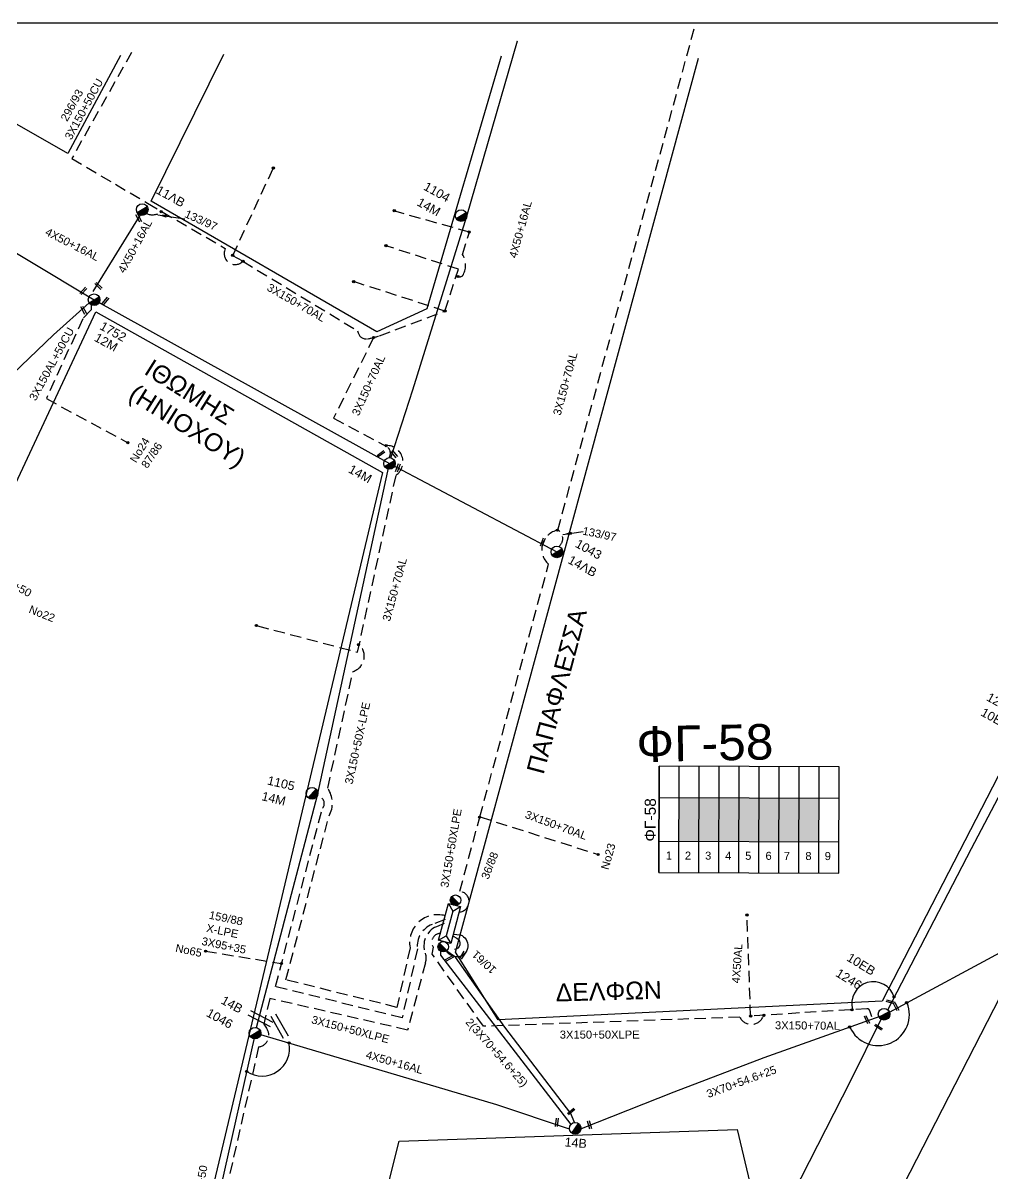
# Model space of a CAD drawing. Header units: millimetres. Extents: x 2087 to 5289, y 222 to 1137.
# Drawn here: x 2857 to 2965.9, y 660 to 789.3 of the extents above; entities that cross this region are included whole.
import ezdxf
from ezdxf.enums import TextEntityAlignment as Align

# ---------------------------------------------------------------- set-up
doc = ezdxf.new("R2010")
doc.units = ezdxf.units.MM
doc.linetypes.add('DASHED', pattern=[19.05, 12.7, -6.35])
for name, color, linetype in [('Άγνωστα', 7, 'Continuous'), ('Ασφαλειοκιβώτια Χ.Τ 9 αναχωρήσεων', 7, 'Continuous'), ('Γυμνά εναέρια ΧΤ και ΦΟΠ (3Φ)   4x50+16AL', 7, 'Continuous'), ('Επιγραφές - Σχήματα', 7, 'Continuous'), ('Καλώδια ΧΤ   3x150+50CU', 7, 'DASHED'), ('Καλώδια ΧΤ   3x150+70 XLPE', 7, 'DASHED'), ('Καλώδια ΧΤ   3x150+70AL', 7, 'DASHED'), ('Καλώδια ΧΤ   3x150AL+50CU', 7, 'DASHED'), ('Καλώδια ΧΤ   4x50AL', 7, 'DASHED'), ('Μηχανική τομή', 7, 'Continuous'), ('Στύλος ΦΜ', 7, 'Continuous'), ('Στύλος ΦΜ @ 1', 7, 'Continuous'), ('Συνδέσεις', 7, 'Continuous'), ('Συνεστραμμένα ΧΤ   3x70+54.6+25 AL', 7, 'SYN_LINE'), ('Συνεστραμμενα ΧΤ  4Χ120+25 Al', 7, 'Continuous'), ('Τομή', 7, 'Continuous'), ('Υποσταθμός εναέριος 2 στύλων', 7, 'Continuous'), ('Υποσταθμός πόλεως', 7, 'Continuous'), ('Υπόβαθρο ΔΕΗ', 7, 'Continuous')]:
    doc.layers.add(name, color=color, linetype=linetype)
doc.styles.add('arial', font='arial.ttf')
doc.styles.get("Standard").update_dxf_attribs({"font": 'arial.ttf'})
doc.linetypes.add('SYN_LINE', pattern='A,0.5,-0.0001,["/\\/\\/\\/",Standard,S=0.1,R=0,X=0,Y=-0.05],-0.25', length=0.7501)
doc.dimstyles.new('ISO-25', dxfattribs={"dimtxt": 2.5, "dimasz": 2.5, "dimexe": 1.25, "dimexo": 0.625, "dimtad": 1, "dimtxsty": 'Standard', "dimcen": 2.5, "dimadec": 0, "dimazin": 0, "dimtfac": 1, "dimtmove": 0, "dimatfit": 3, "dimfxl": 1, "dimarcsym": 0})

# ---------------------------------------------------------------- blocks, each defined once
blk = doc.blocks.new('ΤΟΜΗ')
at = {"layer": 'Τομή', "ltscale": 40}
for p, q in [((-5.68, 0), (5.68, 0)), ((5.68, -2.33), (-5.68, -2.33))]:
    blk.add_line(p, q, dxfattribs=at)
blk = doc.blocks.new('ΜΗΧΑΝΙΚΗ ΤΟΜΗ')
at = {"layer": 'Μηχανική τομή', "ltscale": 40}
for p, q in [((-1.89, 0.78), (1.89, 0.78)), ((1.89, 0), (-1.89, 0))]:
    blk.add_line(p, q, dxfattribs=at)
blk = doc.blocks.new('ΥΠΑΡΧΩΝ ΤΣΙΜΕΝΤΕΝΙΟΣ ΣΤΥΛΟΣ')
at = {"layer": 'Στύλος ΦΜ'}
blk.add_hatch(color=7, dxfattribs=at).paths.add_polyline_path([(-1.29, -2.28, 0.574793), (2.62, 0, 0.268822), (1.3, 2.27)])
at = {"layer": 'Στύλος ΦΜ', "color": 7}
blk.add_line((-1.29, -2.28), (1.3, 2.27), dxfattribs=at)
blk.add_circle((0, 0), 2.62, dxfattribs=at)
at = {"layer": 'Στύλος ΦΜ', "flags": 4}
for tag, p in [('ΑΡΙΘΜΟΣ', (-4.68, 8.05)), ('ΤΥΠΟΣ', (-4.91, 3.03))]:
    blk.add_attdef(tag, p, '', height=4, dxfattribs=at)
blk = doc.blocks.new('ΥΠΟΣΤΑΘΜΟΣ ΕΝΑΕΡΙΟΣ ΕΠΙ 2 ΣΤΥΛΩΝ')
at = {"layer": 'Υποσταθμός εναέριος 2 στύλων', "linetype": 'Continuous'}
for points in [[(-11.97, -2.11, 0.574793), (-8.45, -0.07, 0.268822), (-9.64, 1.98)], [(9.68, -2.15, 0.574793), (13.19, -0.1, 0.268822), (12.01, 1.95)]]:
    blk.add_hatch(color=256, dxfattribs=at).paths.add_polyline_path(points)
for p, q in [((-11.97, -2.11), (-9.64, 1.98)), ((9.68, -2.15), (12.01, 1.95))]:
    blk.add_line(p, q, dxfattribs=at)
for centre in [(-10.81, -0.07), (10.84, -0.1)]:
    blk.add_circle(centre, 2.36, dxfattribs=at)
at = {"layer": 'Υποσταθμός πόλεως', "linetype": 'Continuous', "ltscale": 40}
blk.add_lwpolyline([(-8.57, 2.82), (8.57, 2.82), (8.57, -2.82), (-8.57, -2.82)], close=True, dxfattribs=at)
for points in [[(-5.75, 0), (-8.57, 2.82)], [(-8.57, -2.82), (-5.75, 0)], [(-5.75, 0), (5.75, 0)], [(5.75, 0), (8.57, 2.82)], [(8.57, -2.82), (5.75, 0)]]:
    blk.add_lwpolyline(points, dxfattribs=at)
at = {"layer": 'Υποσταθμός εναέριος 2 στύλων', "ltscale": 40, "flags": 1}
for tag, p in [('ΜΕΤΑΣΧΗΜΑΤΙΣΜΟΣ', (14.09, 2.51)), ('ΙΣΧΥΣ', (14.07, -0.28)), ('ΑΡΙΘΜΟΣ', (14.19, -3))]:
    blk.add_attdef(tag, p, '', height=1.8, dxfattribs=at)
blk = doc.blocks.new('_ΣΥΝΔΕΣΗ')
at = {"layer": 'Συνδέσεις', "linetype": 'SYN_LINE', "ltscale": 40}
blk.add_hatch(color=256, dxfattribs=at).paths.add_polyline_path([(0.5, -0.01, 1), (-0.5, -0.01, 1)])
at = {"layer": 'Συνδέσεις'}
blk.add_circle((0, -0.01), 0.5, dxfattribs=at)
blk = doc.blocks.new('ΑΣΦΑΛΕΙΟΚΙΒΩΤΙΟ ΥΠΟΣΤΑΘΜΟΥ 9 ΑΝΑΧΩΡΗΣΕΩΝ')
at = {"layer": 'Ασφαλειοκιβώτια Χ.Τ 9 αναχωρήσεων', "ltscale": 40}
for p, q in [((-23.8, 40.36), (24.02, 40.36)), ((-9.72, 40.36), (-9.72, -40.64)), ((9.94, 40.36), (9.94, -40.64)), ((-23.8, 31.36), (24.02, 31.36)), ((-23.8, 22.36), (24.02, 22.36)), ((-23.8, 13.36), (24.02, 13.36)), ((-23.8, 4.36), (24.02, 4.36)), ((-23.8, -4.64), (24.02, -4.64)), ((-23.8, -13.64), (24.02, -13.64)), ((-23.8, -22.64), (24.02, -22.64)), ((-23.8, -31.64), (24.02, -31.64))]:
    blk.add_line(p, q, dxfattribs=at)
at = {"layer": 'Ασφαλειοκιβώτια Χ.Τ 9 αναχωρήσεων'}
blk.add_lwpolyline([(-23.8, -40.64), (24.02, -40.64), (24.02, 40.36), (-23.8, 40.36)], close=True, dxfattribs=at)
for s, p in [('1', (-17.96, 37.24)), ('2', (-17.96, 28.67)), ('3', (-17.96, 19.6)), ('4', (-17.96, 10.58)), ('5', (-17.96, 1.57)), ('6', (-17.96, -7.57)), ('7', (-17.96, -15.81)), ('8', (-17.96, -25.5)), ('9', (-17.96, -34.19))]:
    blk.add_text(s, height=3.6, rotation=270, dxfattribs=at).set_placement(p)
at = {"layer": 'Ασφαλειοκιβώτια Χ.Τ 9 αναχωρήσεων', "ltscale": 40}
for tag, height, p in [('ΟΝΟΜΑ', 5, (-0.16, 44.31)), ('ΚΕΙΜΕΝΟ 1', 2, (17.06, 35.59)), ('ΚΕΙΜΕΝΟ 2', 2, (17.06, 26.88)), ('ΚΕΙΜΕΝΟ 3', 2, (17.06, 17.69)), ('ΚΕΙΜΕΝΟ 4', 2, (17.06, 8.71)), ('ΚΕΙΜΕΝΟ 5', 2, (17.06, -0.13)), ('ΚΕΙΜΕΝΟ 6', 2, (17.06, -9.05)), ('ΚΕΙΜΕΝΟ 7', 2, (17.06, -18.13)), ('ΚΕΙΜΕΝΟ 8', 2, (17.06, -26.85)), ('ΚΕΙΜΕΝΟ 9', 2, (17.06, -35.99)), ('ΣΧ', 2, (-0.1, -42.64))]:
    blk.add_attdef(tag, text='', height=height, dxfattribs=at).set_placement(p, align=Align.MIDDLE_CENTER)

msp = doc.modelspace()

# ---------------------------------------------------------------- hatches: boundary and pattern name
at = {"layer": 'Επιγραφές - Σχήματα'}
h = msp.add_hatch(color=2, dxfattribs=at)
h.dxf.hatch_style = 1
h.paths.add_polyline_path([(2930.77, 702.23), (2930.75, 697.31), (2933, 697.31), (2933.02, 702.22)])
h = msp.add_hatch(color=85, dxfattribs=at)
h.dxf.hatch_style = 1
h.paths.add_polyline_path([(2933.02, 702.22), (2933, 697.31), (2935.25, 697.3), (2935.27, 702.21)])
h = msp.add_hatch(color=1, dxfattribs=at)
h.dxf.hatch_style = 1
h.paths.add_polyline_path([(2935.27, 702.21), (2935.25, 697.3), (2937.5, 697.29), (2937.52, 702.2)])
h = msp.add_hatch(color=27, dxfattribs=at)
h.dxf.hatch_style = 1
h.paths.add_polyline_path([(2937.52, 702.2), (2937.5, 697.29), (2939.75, 697.28), (2939.77, 702.2)])
h = msp.add_hatch(color=30, dxfattribs=at)
h.dxf.hatch_style = 1
h.paths.add_polyline_path([(2939.77, 702.2), (2939.75, 697.28), (2942, 697.27), (2942.02, 702.19)])
h = msp.add_hatch(color=151, dxfattribs=at)
h.dxf.hatch_style = 1
h.paths.add_polyline_path([(2942.02, 702.19), (2942, 697.27), (2944.25, 697.27), (2944.27, 702.18)])
h = msp.add_hatch(color=6, dxfattribs=at)
h.dxf.hatch_style = 1
h.paths.add_polyline_path([(2944.27, 702.18), (2944.25, 697.27), (2946.5, 697.26), (2946.52, 702.17)])

# ---------------------------------------------------------------- linework, layer by layer
at = {"layer": 'Άγνωστα', "color": 27, "linetype": 'DASHED', "ltscale": 0.1}
for points in [[(2881.72, 762.51), (2880.58, 763.14), (2885.15, 772.99)], [(2907.19, 765.77), (2898.71, 768.16)], [(2905.96, 761.62), (2897.8, 764.26)], [(2904.44, 756.91), (2905.96, 761.62)], [(2904.44, 756.91), (2894.19, 760.22)]]:
    msp.add_lwpolyline(points, dxfattribs=at)
msp.add_lwpolyline([(2905.72, 760.88), (2905.87, 760.81, 0.402009), (2906.52, 761.03, 0.270889), (2906.4, 763.28), (2907.19, 765.77)], format="xyb", dxfattribs=at)
at = {"layer": 'Άγνωστα', "color": 1}
msp.add_lwpolyline([(2898.27, 739.74), (2917.03, 729.84)], dxfattribs=at)
at = {"layer": 'Άγνωστα', "color": 30, "linetype": 'DASHED', "ltscale": 0.1}
msp.add_lwpolyline([(2940.29, 677.75), (2940.19, 677.54, -0.624349), (2937.59, 677.54), (2908.78, 676.51), (2903, 684.63), (2903.15, 685.39, -0.622198), (2903.97, 686.95, -0.027158)], format="xyb", dxfattribs=at)
at = {"layer": 'Άγνωστα', "color": 173}
msp.add_lwpolyline([(2905.42, 686.86), (2906.16, 686.79, -1.59061), (2904.56, 685.15, -0.057551)], format="xyb", dxfattribs=at)
at = {"layer": 'Άγνωστα', "color": 6}
msp.add_lwpolyline([(2905.35, 686.63), (2905.78, 686.41, -0.736933), (2905.51, 685.14, -0.736933)], format="xyb", dxfattribs=at)
at = {"layer": 'Άγνωστα', "color": 1, "linetype": 'DASHED', "ltscale": 0.1}
msp.add_lwpolyline([(2877.52, 684.96), (2886.07, 683.57)], dxfattribs=at)
at = {"layer": 'Άγνωστα', "color": 151}
msp.add_lwpolyline([(2883.04, 675.37), (2875.47, 641.66), (2869.57, 615.77), (2865.54, 598), (2864.79, 594.27)], dxfattribs=at)
at = {"layer": 'Άγνωστα', "color": 7}
for centre, radius, start, end in [((2952.62, 679.07), 2.45, 16.9238, 196.216), ((2953.16, 677.85), 3.5, 204.3811, 22.0684), ((2883.87, 674.02), 3.1, 236.4846, 11.6875)]:
    msp.add_arc(centre, radius, start, end, dxfattribs=at)
at = {"layer": 'Γυμνά εναέρια ΧΤ και ΦΟΠ (3Φ)   4x50+16AL', "color": 27, "ltscale": 40}
msp.add_lwpolyline([(2898.36, 740.42), (2900.83, 748.04), (2906.91, 767.57), (2912.59, 787.28), (2912.59, 787.28), (2912.59, 787.28)], dxfattribs=at)
at = {"layer": 'Γυμνά εναέρια ΧΤ και ΦΟΠ (3Φ)   4x50+16AL', "color": 1, "linetype": 'Continuous', "ltscale": 0.1}
for points in [[(2828.6, 780.03), (2865, 758.18), (2898.21, 739.78)], [(2883.24, 676.37), (2890.12, 702.5), (2898.21, 739.78)]]:
    msp.add_lwpolyline(points, dxfattribs=at)
at = {"layer": 'Γυμνά εναέρια ΧΤ και ΦΟΠ (3Φ)   4x50+16AL', "color": 1, "ltscale": 40}
msp.add_lwpolyline([(2870.17, 767.71), (2864.86, 759.1)], dxfattribs=at)
at = {"layer": 'Γυμνά εναέρια ΧΤ και ΦΟΠ (3Φ)   4x50+16AL', "color": 151, "ltscale": 40}
msp.add_lwpolyline([(2918.45, 664.96), (2910.26, 667.67), (2883.09, 675.74)], dxfattribs=at)
at = {"layer": 'Επιγραφές - Σχήματα'}
msp.add_lwpolyline([(3200.59, 789.29), (3200.59, 789.29), (2106.58, 789.29), (2106.58, 238.36), (3200.59, 238.29)], dxfattribs=at)
at = {"layer": 'Καλώδια ΧΤ   3x150+50CU', "color": 27, "ltscale": 0.1}
for points in [[(2869.21, 785.99), (2862.49, 774.06), (2862.49, 774.06), (2871.01, 769.04), (2879.74, 763.95), (2879.66, 763.64, 0.767704), (2881.72, 762.51, -0.426054)], [(2872.63, 768.1), (2872.46, 767.99, -0.243515), (2870.89, 767.87, -1.424767)]]:
    msp.add_lwpolyline(points, format="xyb", dxfattribs=at)
at = {"layer": 'Καλώδια ΧΤ   3x150+70 XLPE', "color": 2, "linetype": 'DASHED', "ltscale": 0.1}
msp.add_lwpolyline([(2908.36, 700.04), (2916.09, 728.46, -0.627358), (2917.13, 732.28), (2932.64, 789.29)], format="xyb", dxfattribs=at)
msp.add_arc((2916.6, 731.33), 1.09, 306.8491, 60.5264, dxfattribs=at)
at = {"layer": 'Καλώδια ΧΤ   3x150+70AL', "color": 27, "ltscale": 0.1}
for points in [[(2881.72, 762.51), (2894.62, 754.7), (2894.68, 754.47, 0.38278), (2895.74, 753.79, 0.04961), (2897.08, 754.14), (2904.44, 756.91)], [(2896.42, 753.93), (2891.92, 744.87), (2891.92, 744.87), (2891.92, 744.87), (2891.92, 744.87), (2897.61, 741.82, -0.530335), (2898.15, 740.43)], [(2883.37, 721.53), (2894.63, 718.57), (2898.95, 738.47, 0.772862), (2897.71, 741.79)]]:
    msp.add_lwpolyline(points, format="xyb", dxfattribs=at)
at = {"layer": 'Καλώδια ΧΤ   3x150+70AL', "color": 2, "ltscale": 0.1}
msp.add_lwpolyline([(2908.38, 700.05), (2921.66, 695.83)], dxfattribs=at)
at = {"layer": 'Καλώδια ΧΤ   3x150+70AL', "color": 30, "ltscale": 0.1}
msp.add_lwpolyline([(2952.42, 677.58), (2952.2, 678.26, 0.331368), (2951.89, 678.49), (2938.81, 677.66)], format="xyb", dxfattribs=at)
at = {"layer": 'Καλώδια ΧΤ   3x150AL+50CU', "color": 1, "ltscale": 0.1}
msp.add_lwpolyline([(2864.68, 757.61), (2864.68, 757.06), (2863.72, 756.04), (2859.63, 747.07), (2868.79, 742.11)], dxfattribs=at)
at = {"layer": 'Καλώδια ΧΤ   3x150AL+50CU', "color": 27, "linetype": 'DASHED', "ltscale": 0.1}
msp.add_lwpolyline([(2904.47, 688.94, 0.551932), (2900.52, 685.34), (2899.04, 678.64), (2886.56, 681.74), (2891.41, 700.16, 0.285305), (2891.26, 703.28), (2894.11, 716.41, 0.576467), (2894.81, 719.42)], format="xyb", dxfattribs=at)
at = {"layer": 'Καλώδια ΧΤ   3x150AL+50CU', "color": 1, "linetype": 'DASHED', "ltscale": 0.1}
for points in [[(2885.39, 680.98), (2890.67, 701.03, 0.693742), (2890.04, 702.32)], [(2904.48, 688.5), (2903, 687.95, 0.350427), (2901.35, 685.21), (2899.63, 677.45), (2885.39, 680.98), (2885.39, 680.98)]]:
    msp.add_lwpolyline(points, format="xyb", dxfattribs=at)
at = {"layer": 'Καλώδια ΧΤ   3x150AL+50CU', "color": 2, "linetype": 'DASHED', "ltscale": 0.1}
msp.add_lwpolyline([(2906.04, 689.36, 0.929148), (2906.11, 691.69), (2908.36, 700.03)], format="xyb", dxfattribs=at)
at = {"layer": 'Καλώδια ΧΤ   3x150AL+50CU', "color": 85, "linetype": 'DASHED', "ltscale": 0.1}
msp.add_lwpolyline([(2904.34, 688.07), (2903.49, 687.71, 0.407607), (2902.24, 684.72, -0.191849), (2902.24, 683.66), (2900.25, 676.09), (2884.76, 679.63), (2884.07, 676.74), (2884.37, 676.32, -0.576382), (2883.5, 674.19), (2878.75, 653.3), (2876.87, 645.43), (2876.33, 642.42)], format="xyb", dxfattribs=at)
at = {"layer": 'Καλώδια ΧΤ   4x50AL', "color": 1, "linetype": 'Continuous', "ltscale": 0.1}
msp.add_lwpolyline([(2864.44, 757.84), (2860.43, 754.25), (2848.5, 742.85), (2836.17, 719.89)], dxfattribs=at)
at = {"layer": 'Καλώδια ΧΤ   4x50AL', "color": 30, "ltscale": 0.1}
msp.add_lwpolyline([(2938.81, 677.66), (2938.4, 689.01)], dxfattribs=at)
at = {"layer": 'Συνεστραμμένα ΧΤ   3x70+54.6+25 AL', "color": 151, "linetype": 'SYN_LINE', "ltscale": 10}
msp.add_lwpolyline([(2903.94, 685.09), (2903.94, 684.5), (2918.59, 665.47)], dxfattribs=at)
at = {"layer": 'Συνεστραμμένα ΧΤ   3x70+54.6+25 AL', "color": 6, "linetype": 'SYN_LINE', "ltscale": 10}
for points in [[(2919.02, 665.69), (2918.6, 666.72), (2911.19, 676.41), (2905.62, 684.28), (2904.54, 685.04)], [(2953.32, 677.6), (2940.28, 672.98), (2930.19, 669.11), (2919.74, 664.99)]]:
    msp.add_lwpolyline(points, dxfattribs=at)
at = {"layer": 'Συνεστραμμενα ΧΤ  4Χ120+25 Al', "color": 30, "linetype": 'SYN_LINE', "ltscale": 10}
msp.add_lwpolyline([(2954.23, 678.38), (2963.65, 696.48), (2968.88, 706.47), (2971.49, 710.92), (2976.75, 721.2), (2980.88, 729.51), (2981.8, 731.17), (2986.59, 739.85), (2989.88, 746.39), (2991.29, 748.85), (2995.31, 756.95), (2998.75, 763.9), (3002.95, 771.81), (3005.84, 777.42), (3010.83, 787.58)], dxfattribs=at)
at = {"layer": 'Συνεστραμμενα ΧΤ  4Χ120+25 Al', "color": 6, "linetype": 'SYN_LINE', "ltscale": 10}
for points in [[(2954.43, 678.1), (2968.33, 685.61), (2994.15, 672.18), (3023.52, 655.95), (3028.56, 653.05)], [(2934.63, 641.91), (2943.55, 657.66), (2950.09, 670.43), (2953.47, 677.31)]]:
    msp.add_lwpolyline(points, dxfattribs=at)
at = {"layer": 'Υπόβαθρο ΔΕΗ'}
for points in [[(3008.81, 786.38), (2953.6, 679.32), (2910.42, 677.24), (2905.63, 684.83), (2932.93, 785.34)], [(2867.96, 785.62), (2862.03, 774.64), (2843.55, 785.18)], [(2910.78, 785.56), (2902.42, 757.15), (2896.77, 754.56), (2871.41, 769.28), (2879.57, 785.79)], [(2865.19, 756.84), (2897.41, 738.78), (2869.98, 623.25), (2814.59, 648.57), (2865.19, 756.84)], [(2991.54, 607.44), (2943.02, 633.41), (2969.02, 684.07)], [(2899.31, 663.59), (2937.3, 664.93), (2939.93, 653.85), (2910.14, 596.13), (2885.53, 608.95), (2899.31, 663.59)]]:
    msp.add_lwpolyline(points, dxfattribs=at)

# ---------------------------------------------------------------- block references
at = {"layer": 'Ασφαλειοκιβώτια Χ.Τ 9 αναχωρήσεων', "xscale": 0.2500000000000001, "yscale": 0.2500000000000001, "zscale": 0.2500000000000001, "rotation": 89.79863056021844}
msp.add_blockref('ΑΣΦΑΛΕΙΟΚΙΒΩΤΙΟ ΥΠΟΣΤΑΘΜΟΥ 9 ΑΝΑΧΩΡΗΣΕΩΝ', (2938.6, 699.72), dxfattribs=at).add_auto_attribs({'ΟΝΟΜΑ': 'ΦΓ-58'})
at = {"layer": 'Μηχανική τομή'}
for p, xscale, yscale, zscale, rotation in [((2869.92, 767.32), 0.2499999999999994, 0.2499999999999994, 0.2499999999999994, 297.6796040998397), ((2865.57, 759.81), 0.2499999999999994, 0.2499999999999994, 0.2499999999999994, 135.6295344912391), ((2863.87, 759.11), 0.2499999999999994, 0.2499999999999994, 0.2499999999999994, 47.75739555043529), ((2866.21, 758.12), 0.2499999999999994, 0.2499999999999994, 0.2499999999999994, 229.506393483434), ((2863.74, 756.96), 0.2499999999999994, 0.2499999999999994, 0.2499999999999994, 297.6796040998397), ((2897.2, 740.95), 0.2499999999999994, 0.2499999999999994, 0.2499999999999994, 214.6381151266043), ((2898.66, 740.78), 0.2499999999999994, 0.2499999999999994, 0.2499999999999994, 310.8720339729971), ((2899.06, 739.33), 0.2499999999999994, 0.2499999999999994, 0.2499999999999994, 248.1098594615682), ((2915.35, 730.97), 0.2499999999999994, 0.2499999999999994, 0.2499999999999994, 247.6764654497134), ((2905, 684.06), 0.2499999999999994, 0.2499999999999994, 0.2499999999999994, 28.69339806590743), ((2906.36, 684.55), 0.2499999999999994, 0.2499999999999994, 0.2499999999999994, 238.1698726322524), ((2954.5, 679.16), 0.2499999999999994, 0.2499999999999994, 0.2499999999999994, 343.8258845030987), ((2955.25, 678.76), 0.2499999999999994, 0.2499999999999994, 0.2499999999999994, 117.5217693664389), ((2951.79, 677.23), 0.2499999999999994, 0.2499999999999994, 0.2499999999999994, 294.5138639050256), ((2953.24, 676.49), 0.2499999999999994, 0.2499999999999994, 0.2499999999999994, 146.2978261429696), ((2918.7, 666.86), 0.2499999999999995, 0.2499999999999995, 0.2499999999999995, 40.46635750260385), ((2916.93, 665.73), 0.2499999999999995, 0.2499999999999995, 0.2499999999999995, 264.2799181398838), ((2920.6, 665.41), 0.2499999999999995, 0.2499999999999995, 0.2499999999999995, 287.598056494976)]:
    msp.add_blockref('ΜΗΧΑΝΙΚΗ ΤΟΜΗ', p, dxfattribs=dict(at, xscale=xscale, yscale=yscale, zscale=zscale, rotation=rotation))
at = {"layer": 'Στύλος ΦΜ @ 1', "ltscale": 40}
ref = msp.add_blockref('ΥΠΑΡΧΩΝ ΤΣΙΜΕΝΤΕΝΙΟΣ ΣΤΥΛΟΣ', (2870.41, 768.32), dxfattribs=dict(at, xscale=0.2499999999999997, yscale=0.2499999999999997, zscale=0.2499999999999997, rotation=331.0369859136696))
ref.add_attrib('ΑΡΙΘΜΟΣ', '11ΛB', (2871.87, 770.2), dxfattribs={"layer": 'Στύλος ΦΜ', "height": 1, "rotation": 331.037, "flags": 4})
ref = msp.add_blockref('ΥΠΑΡΧΩΝ ΤΣΙΜΕΝΤΕΝΙΟΣ ΣΤΥΛΟΣ', (2906.26, 767.64), dxfattribs=dict(at, xscale=0.2499999999999997, yscale=0.2499999999999997, zscale=0.2499999999999997, rotation=331.0369859136696))
ref.add_attrib('ΤΥΠΟΣ', '14Μ', (2901.2, 768.84), dxfattribs={"layer": 'Στύλος ΦΜ', "height": 1, "rotation": 331.037, "flags": 4})
ref.add_attrib('ΑΡΙΘΜΟΣ', '1104', (2901.94, 770.61), dxfattribs={"layer": 'Στύλος ΦΜ', "height": 1, "rotation": 331.037, "flags": 4})
ref = msp.add_blockref('ΥΠΑΡΧΩΝ ΤΣΙΜΕΝΤΕΝΙΟΣ ΣΤΥΛΟΣ', (2865, 758.18), dxfattribs=dict(at, xscale=0.2499999999999997, yscale=0.2499999999999997, zscale=0.2499999999999997, rotation=331.0369859136696))
ref.add_attrib('ΤΥΠΟΣ', '12M', (2864.92, 753.62), dxfattribs={"layer": 'Στύλος ΦΜ', "height": 1, "rotation": 331.037, "flags": 4})
ref.add_attrib('ΑΡΙΘΜΟΣ', '1752', (2865.54, 754.92), dxfattribs={"layer": 'Στύλος ΦΜ', "height": 1, "rotation": 331.037, "flags": 4})
ref = msp.add_blockref('ΥΠΑΡΧΩΝ ΤΣΙΜΕΝΤΕΝΙΟΣ ΣΤΥΛΟΣ', (2898.21, 739.78), dxfattribs=dict(at, xscale=0.2499999999999997, yscale=0.2499999999999997, zscale=0.2499999999999997, rotation=331.0369859136696))
ref.add_attrib('ΤΥΠΟΣ', '14Μ', (2893.49, 738.83), dxfattribs={"layer": 'Στύλος ΦΜ', "height": 1, "rotation": 331.037, "flags": 4})
ref = msp.add_blockref('ΥΠΑΡΧΩΝ ΤΣΙΜΕΝΤΕΝΙΟΣ ΣΤΥΛΟΣ', (2917.03, 729.84), dxfattribs=dict(at, xscale=0.2499999999999997, yscale=0.2499999999999997, zscale=0.2499999999999997, rotation=331.0369859136696))
ref.add_attrib('ΤΥΠΟΣ', '14ΛΒ', (2918.17, 728.63), dxfattribs={"layer": 'Στύλος ΦΜ', "height": 1, "rotation": 331.037, "flags": 4})
ref.add_attrib('ΑΡΙΘΜΟΣ', '1043', (2919, 730.45), dxfattribs={"layer": 'Στύλος ΦΜ', "height": 1, "rotation": 331.037, "flags": 4})
ref = msp.add_blockref('ΥΠΑΡΧΩΝ ΤΣΙΜΕΝΤΕΝΙΟΣ ΣΤΥΛΟΣ', (2970.84, 710.86), dxfattribs=dict(at, xscale=0.2499999999999997, yscale=0.2499999999999997, zscale=0.2499999999999997, rotation=331.0369859136696))
ref.add_attrib('ΤΥΠΟΣ', '10E', (2964.59, 711.5), dxfattribs={"layer": 'Στύλος ΦΜ', "height": 1, "rotation": 331.037, "flags": 4})
ref.add_attrib('ΑΡΙΘΜΟΣ', '1247', (2965.23, 713.2), dxfattribs={"layer": 'Στύλος ΦΜ', "height": 1, "rotation": 331.037, "flags": 4})
ref = msp.add_blockref('ΥΠΑΡΧΩΝ ΤΣΙΜΕΝΤΕΝΙΟΣ ΣΤΥΛΟΣ', (2889.5, 702.7), dxfattribs=dict(at, xscale=0.2499999999999999, yscale=0.2499999999999999, zscale=0.2499999999999999, rotation=346.6598574361811))
ref.add_attrib('ΤΥΠΟΣ', '1105', (2884.4, 703.71), dxfattribs={"layer": 'Στύλος ΦΜ', "height": 1, "rotation": 346.6599, "flags": 4})
ref.add_attrib('ΑΡΙΘΜΟΣ', '14Μ', (2883.76, 701.94), dxfattribs={"layer": 'Στύλος ΦΜ', "height": 1, "rotation": 346.6599, "flags": 4})
ref = msp.add_blockref('ΥΠΑΡΧΩΝ ΤΣΙΜΕΝΤΕΝΙΟΣ ΣΤΥΛΟΣ', (2953.81, 677.87), dxfattribs=dict(at, xscale=0.2499999999999999, yscale=0.2499999999999999, zscale=0.2499999999999999, rotation=328.5155825786242))
ref.add_attrib('ΤΥΠΟΣ', '10EB', (2949.52, 683.96), dxfattribs={"layer": 'Στύλος ΦΜ', "height": 1, "rotation": 328.5156, "flags": 4})
ref.add_attrib('ΑΡΙΘΜΟΣ', '1246', (2948.27, 682.21), dxfattribs={"layer": 'Στύλος ΦΜ', "height": 1, "rotation": 328.5156, "flags": 4})
ref = msp.add_blockref('ΥΠΑΡΧΩΝ ΤΣΙΜΕΝΤΕΝΙΟΣ ΣΤΥΛΟΣ', (2883.09, 675.74), dxfattribs=dict(at, xscale=0.2499999999999997, yscale=0.2499999999999997, zscale=0.2499999999999997, rotation=331.0369859136696))
ref.add_attrib('ΤΥΠΟΣ', '1046', (2877.52, 677.71), dxfattribs={"layer": 'Στύλος ΦΜ', "height": 1, "rotation": 331.037, "flags": 4})
ref.add_attrib('ΑΡΙΘΜΟΣ', '14B', (2879.17, 679.13), dxfattribs={"layer": 'Στύλος ΦΜ', "height": 1, "rotation": 331.037, "flags": 4})
ref = msp.add_blockref('ΥΠΑΡΧΩΝ ΤΣΙΜΕΝΤΕΝΙΟΣ ΣΤΥΛΟΣ', (2919.09, 665.04), dxfattribs=dict(at, xscale=0.2499999999999999, yscale=0.2499999999999999, zscale=0.2499999999999999, rotation=355.2748232400186))
ref.add_attrib('ΤΥΠΟΣ', '14B', (2917.87, 663.02), dxfattribs={"layer": 'Στύλος ΦΜ', "height": 1, "rotation": 355.2748, "flags": 4})
at = {"layer": 'Συνδέσεις', "xscale": 0.25, "yscale": 0.25, "zscale": 0.25}
for p in [(2885.16, 773), (2872.54, 768.09), (2898.75, 768.19), (2907.17, 765.79), (2897.81, 764.26), (2880.58, 763.19), (2881.73, 762.51), (2894.19, 760.23), (2905.91, 760.8), (2904.45, 756.91), (2896.42, 753.94), (2868.79, 742.12), (2897.83, 741.78), (2917.09, 732.28), (2883.25, 721.57), (2894.72, 719.41), (2908.35, 700.02), (2921.67, 695.83), (2938.4, 689.02), (2877.53, 684.96), (2886.07, 683.57), (2954.94, 679.83), (2956.34, 679.16), (2938.82, 677.66), (2940.29, 677.76), (2950.2, 678.37), (2949.93, 676.43), (2886.92, 674.66), (2882.15, 671.43)]:
    msp.add_blockref('_ΣΥΝΔΕΣΗ', p, dxfattribs=at)
at = {"layer": 'Τομή', "xscale": 0.2499999999999999, "yscale": 0.2499999999999999, "zscale": 0.2499999999999999}
for p, rotation in [((2883.84, 677.64), 332.4290653375884), ((2885.6, 676.38), 119.6255822769436)]:
    msp.add_blockref('ΤΟΜΗ', p, dxfattribs=dict(at, rotation=rotation))
at = {"layer": 'Υποσταθμός εναέριος 2 στύλων', "xscale": 0.25, "yscale": 0.25, "zscale": 0.25, "rotation": 255.2217907091945}
msp.add_blockref('ΥΠΟΣΤΑΘΜΟΣ ΕΝΑΕΡΙΟΣ ΕΠΙ 2 ΣΤΥΛΩΝ', (2904.96, 688.07), dxfattribs=at)

# ---------------------------------------------------------------- texts
at = {"ltscale": 40, "insert": (2925.92, 710.21), "char_height": 4, "width": 21.1415, "attachment_point": 1, "rotation": 1.1435, "style": 'arial'}
msp.add_mtext('{\\fArial|b0|i0|c204|p34;Ф}Γ-58', dxfattribs=at)
at = {"layer": 'Άγνωστα', "ltscale": 40, "char_height": 0.9, "attachment_point": 1, "style": 'arial'}
for s, insert, width, rotation in [('296/93', (2861.18, 778.58), 69.1904, 61.3488), ('133/97', (2875.47, 768.33), 68.5625, 335.4857), ('Νο24', (2868.96, 740.24), 68.5625, 58.4987), ('87/86', (2870.23, 739.65), 68.5625, 56.2337), ('133/97', (2920.03, 732.68), 68.5625, 348.3584), ('3X150+50', (2853.04, 728.3), 68.5625, 331.0896), ('Νο22', (2857.91, 723.87), 68.5625, 338.2472), ('3X150+50X-LPE', (2893.16, 703.85), 69.1904, 77.6057), ('3X150+50XLPE', (2903.92, 692.19), 69.1904, 80.2196), ('Νο23', (2921.96, 694.28), 68.5625, 74.5415), ('36/88', (2908.49, 693.28), 68.5625, 68.8387), ('\\A1;159/88\\PX-LPE', (2878.04, 689.5), 68.5625, 348.3584), ('3X95+35', (2877.2, 686.56), 68.5625, 348.3584), ('Νο65', (2874.26, 685.78), 68.5625, 348.3584), ('\\pt11.7;10/61', (2909.69, 682.31), 68.5625, 137.0106), ('3X150+50XLPE', (2889.59, 677.74), 69.1904, 345.3037), ('2(3X70+54.6+25)', (2907.37, 677.53), 69.1904, 311.4915), ('3X150+50XLPE', (2917.35, 676.03), 69.1904, 0.0085), ('3X70+54.6+25', (2933.75, 669.29), 69.1904, 20.1324), ('3X150+50', (2875.86, 655.28), 69.1904, 79.8741)]:
    msp.add_mtext(s, dxfattribs=dict(at, insert=insert, width=width, rotation=rotation))
at = {"layer": 'Γυμνά εναέρια ΧΤ και ΦΟΠ (3Φ)   4x50+16AL', "ltscale": 40, "char_height": 0.9, "width": 69.1904, "attachment_point": 1, "style": 'arial'}
for insert, rotation in [((2911.62, 763.03), 74.7099), ((2867.62, 761.52), 61.3488), ((2859.82, 766.31), 332.9461), ((2895.72, 673.8), 344.1437)]:
    msp.add_mtext('4X50+16AL', dxfattribs=dict(at, insert=insert, rotation=rotation))
at = {"layer": 'Επιγραφές - Σχήματα', "ltscale": 40, "char_height": 2, "width": 21.1415, "attachment_point": 1, "style": 'arial'}
for s, insert, rotation in [('ΙΘΩΜΗΣ\\P(ΗΝΙΟΧΟΥ)', (2871.56, 751.62), 327.7929), ('ΠΑΠΑΦΛΕΣΣΑ', (2913.59, 705.25), 75.0896), ('ΔΕΛΦΩΝ', (2916.86, 681.3), 1.5173)]:
    msp.add_mtext(s, dxfattribs=dict(at, insert=insert, rotation=rotation))
at = {"layer": 'Καλώδια ΧΤ   3x150+50CU', "ltscale": 40, "char_height": 0.9, "width": 69.1904, "attachment_point": 1, "rotation": 61.3488, "style": 'arial'}
for s, insert in [('3X150+50CU', (2861.64, 776.5)), ('3X150AL+50CU', (2857.64, 747.18))]:
    msp.add_mtext(s, dxfattribs=dict(at, insert=insert))
at = {"layer": 'Καλώδια ΧΤ   3x150+70AL', "ltscale": 40, "char_height": 0.9, "width": 69.1904, "attachment_point": 1, "style": 'arial'}
for insert, rotation in [((2884.79, 760.07), 330.1675), ((2893.93, 745.42), 65.6254), ((2916.57, 745.34), 74.7099), ((2897.39, 722.21), 74.7099), ((2913.67, 700.81), 339.9009), ((2941.55, 677.08), 359.5549)]:
    msp.add_mtext('3X150+70AL', dxfattribs=dict(at, insert=insert, rotation=rotation))
at = {"layer": 'Καλώδια ΧΤ   4x50AL', "ltscale": 40, "insert": (2936.69, 681.38), "char_height": 0.9, "width": 69.1904, "attachment_point": 1, "rotation": 86.0739, "style": 'arial'}
msp.add_mtext('4X50AL', dxfattribs=at)

# ---------------------------------------------------------------- leaders
at = {"layer": 'Επιγραφές - Σχήματα', "ltscale": 40}
for points in [[(2872.15, 767.72), (2875.2, 767.27)], [(2917.7, 731.8), (2919.99, 732.12)]]:
    msp.add_leader(points, dimstyle='ISO-25', override={"dimasz": 1, "dimtad": 0}, dxfattribs=at)

doc.saveas('drawing.dxf')
